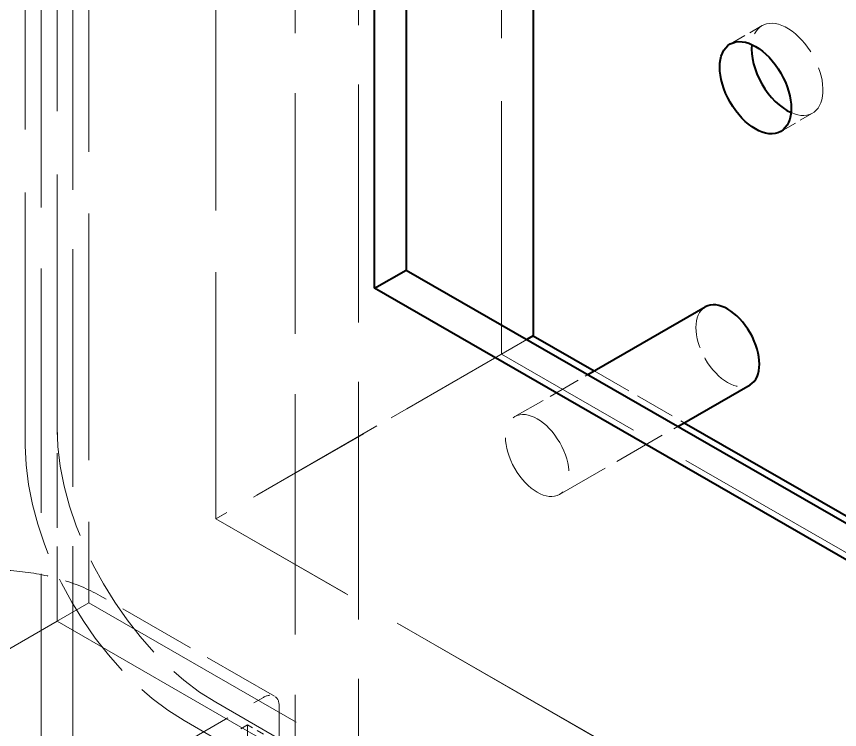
# Model space of a CAD drawing. Header units: millimetres. Extents: x 0 to 2378, y 0 to 1682.
# Drawn here: x 2110.54 to 2125.21, y 1449.29 to 1462 of the extents above; entities that cross this region are included whole.
import ezdxf

# ---------------------------------------------------------------- set-up
doc = ezdxf.new("R2010")
doc.units = ezdxf.units.MM
doc.header["$LTSCALE"] = 2
doc.linetypes.add('DASHED', pattern=[0.2067, 0.1654, -0.0413])
doc.layers.add('가려진 것(ISO)', color=2, linetype='DASHED', lineweight=18)
doc.layers.add('가시적인 것(ISO)', color=3, linetype='Continuous', lineweight=40)

msp = doc.modelspace()

# ---------------------------------------------------------------- linework, layer by layer
at = {"layer": '가려진 것(ISO)', "ltscale": 13.16608}
msp.add_line((2110.9797, 1539.1495), (2110.9797, 1414.5553), dxfattribs=at)
at = {"layer": '가려진 것(ISO)', "ltscale": 12.965651}
msp.add_line((2115.5052, 1418.8191), (2115.5052, 1528.3705), dxfattribs=at)
at = {"layer": '가려진 것(ISO)', "ltscale": 12.810837}
for p, q in [((2116.6365, 1419.4732), (2116.6365, 1527.7164)), ((2111.5454, 1416.5414), (2111.5454, 1524.7846))]:
    msp.add_line(p, q, dxfattribs=at)
at = {"layer": '가려진 것(ISO)', "ltscale": 13.288179}
msp.add_line((2111.8282, 1518.9115), (2111.8282, 1451.5456), dxfattribs=at)
at = {"layer": '가려진 것(ISO)', "ltscale": 13.634165}
for p, q in [((2119.1821, 1455.9755), (2119.1821, 1506.6635)), ((2111.2625, 1454.6725), (2111.2625, 1505.3604)), ((2110.6968, 1454.3468), (2110.6968, 1505.0347))]:
    msp.add_line(p, q, dxfattribs=at)
at = {"layer": '가려진 것(ISO)', "ltscale": 13.282315}
msp.add_line((2114.091, 1453.0463), (2114.091, 1502.4261), dxfattribs=at)
at = {"layer": '가려진 것(ISO)', "ltscale": 0.761779}
for p, q in [((2123.8242, 1461.8331), (2123.2585, 1461.5073)), ((2124.7224, 1460.2733), (2124.1567, 1459.9475))]:
    msp.add_line(p, q, dxfattribs=at)
at = {"layer": '가려진 것(ISO)', "ltscale": 7.467334}
msp.add_line((2119.6354, 1456.2391), (2114.091, 1453.0463), dxfattribs=at)
at = {"layer": '가려진 것(ISO)', "ltscale": 6.856808}
msp.add_line((2119.1821, 1455.9755), (2114.091, 1453.0437), dxfattribs=at)
at = {"layer": '가려진 것(ISO)', "ltscale": 13.036946}
for p, q in [((2191.5899, 1414.2787), (2119.1821, 1455.9755)), ((2186.4987, 1411.3469), (2114.091, 1453.0437)), ((2186.4987, 1408.0767), (2114.091, 1449.7736)), ((2185.933, 1407.751), (2113.5253, 1449.4478))]:
    msp.add_line(p, q, dxfattribs=at)
at = {"layer": '가려진 것(ISO)', "ltscale": 2.158997}
msp.add_line((2120.833, 1455.6789), (2122.4361, 1454.7558), dxfattribs=at)
at = {"layer": '가려진 것(ISO)', "ltscale": 1.752531}
msp.add_line((2119.4193, 1454.8648), (2120.7206, 1455.6142), dxfattribs=at)
at = {"layer": '가려진 것(ISO)', "ltscale": 4.02476}
msp.add_line((2111.2625, 1451.2174), (2111.2625, 1454.6725), dxfattribs=at)
at = {"layer": '가려진 것(ISO)', "ltscale": 2.836254}
msp.add_line((2120.2177, 1453.4783), (2122.3237, 1454.691), dxfattribs=at)
at = {"layer": '가려진 것(ISO)', "ltscale": 12.833244}
msp.add_line((2185.3673, 1412.0009), (2114.091, 1453.0463), dxfattribs=at)
at = {"layer": '가려진 것(ISO)', "ltscale": 0.002841}
msp.add_line((2114.091, 1453.0437), (2114.091, 1453.0463), dxfattribs=at)
at = {"layer": '가려진 것(ISO)', "ltscale": 4.190233}
msp.add_line((2115.1391, 1449.8803), (2112.0278, 1451.672), dxfattribs=at)
at = {"layer": '가려진 것(ISO)', "ltscale": 12.578616}
msp.add_line((2111.8282, 1451.5456), (2104.4743, 1447.3108), dxfattribs=at)
at = {"layer": '가려진 것(ISO)', "ltscale": 12.886484}
msp.add_line((2111.8282, 1451.5456), (2194.7011, 1403.8223), dxfattribs=at)
at = {"layer": '가려진 것(ISO)', "ltscale": 13.546203}
msp.add_line((2111.2625, 1451.2174), (2103.3429, 1446.6568), dxfattribs=at)
at = {"layer": '가려진 것(ISO)', "ltscale": 13.041375}
msp.add_line((2198.9438, 1400.7251), (2111.2625, 1451.2174), dxfattribs=at)
at = {"layer": '가려진 것(ISO)', "ltscale": 6.475868}
msp.add_line((2110.1312, 1447.0918), (2114.9395, 1449.8607), dxfattribs=at)
at = {"layer": '가려진 것(ISO)', "ltscale": 14.029995}
for p, q in [((2115.2223, 1449.6966), (2115.2223, 1430.7295)), ((2114.6566, 1449.3708), (2114.6566, 1430.4037))]:
    msp.add_line(p, q, dxfattribs=at)
at = {"layer": '가려진 것(ISO)', "ltscale": 4.571172}
msp.add_line((2111.2625, 1447.4163), (2114.6566, 1449.3708), dxfattribs=at)
at = {"layer": '가려진 것(ISO)', "ltscale": 0.380839}
msp.add_line((2114.9395, 1449.2079), (2114.6566, 1449.3708), dxfattribs=at)
at = {"layer": '가려진 것(ISO)', "ltscale": 3.855047}
msp.add_ellipse((2124.2733, 1461.0532), major_axis=(0.4491, -0.7799), ratio=0.5780931, start_param=5.6050687, end_param=10.1028946, dxfattribs=at)
at = {"layer": '가려진 것(ISO)', "ltscale": 2.393412}
msp.add_ellipse((2123.2126, 1456.1261), major_axis=(0.3992, -0.6933), ratio=0.5780931, start_param=3.1415927, end_param=6.2831853, dxfattribs=at)
at = {"layer": '가려진 것(ISO)', "ltscale": 4.786925}
msp.add_ellipse((2119.8185, 1454.1716), major_axis=(0.3992, -0.6933), ratio=0.5780931, dxfattribs=at)
at = {"layer": '가려진 것(ISO)', "ltscale": 5.983681}
for centre in [(2114.091, 1453.0437), (2113.5253, 1452.718)]:
    msp.add_ellipse(centre, major_axis=(-1.9961, 3.4663), ratio=0.5780931, start_param=0.7873319, end_param=2.3581282, dxfattribs=at)
at = {"layer": '가려진 것(ISO)', "ltscale": 0.598278}
msp.add_ellipse((2114.9395, 1449.5337), major_axis=(0.1996, 0.3466), ratio=0.5780931, start_param=5.4958534, end_param=7.0666498, dxfattribs=at)
at = {"layer": '가려진 것(ISO)', "ltscale": 3.96278}
msp.add_open_spline([(2108.2345, 1451.672), (2108.4436, 1451.7924), (2108.6782, 1451.8897), (2109.1797, 1452.0369), (2109.4467, 1452.0866), (2109.992, 1452.1363), (2110.2703, 1452.1363), (2110.8156, 1452.0866), (2111.0826, 1452.0369), (2111.5841, 1451.8897), (2111.8187, 1451.7924), (2112.0278, 1451.672)], degree=3, knots=[1.5707963, 1.5707963, 1.5707963, 1.5707963, 1.8849556, 1.8849556, 2.1991149, 2.1991149, 2.5132741, 2.5132741, 2.8274334, 2.8274334, 3.1415927, 3.1415927, 3.1415927, 3.1415927], dxfattribs=at)
at = {"layer": '가시적인 것(ISO)'}
for p, q in [((2116.9194, 1457.1517), (2116.9194, 1489.1995)), ((2117.4851, 1488.8738), (2117.4851, 1457.4774)), ((2119.7478, 1487.5707), (2119.7478, 1456.3038)), ((2116.9194, 1457.1517), (2117.4851, 1457.4774)), ((2117.4851, 1457.4774), (2164.0127, 1430.684)), ((2164.0127, 1430.0324), (2116.9194, 1457.1517)), ((2120.7206, 1455.6142), (2122.8134, 1456.8194)), ((2119.7478, 1456.3038), (2119.6354, 1456.2391)), ((2119.7478, 1456.3038), (2120.833, 1455.6789)), ((2122.3237, 1454.691), (2123.6119, 1455.4328)), ((2122.4361, 1454.7558), (2134.9751, 1447.535))]:
    msp.add_line(p, q, dxfattribs=at)
msp.add_ellipse((2123.7076, 1460.7274), major_axis=(0.4491, -0.7799), ratio=0.5780931, dxfattribs=at)
for centre, major_axis, start_param, end_param in [((2124.2733, 1461.0532), (0.4491, -0.7799), 3.8197093, 5.6050687), ((2123.2126, 1456.1261), (-0.3992, 0.6933), 3.1415927, 6.2831853)]:
    msp.add_ellipse(centre, major_axis=major_axis, ratio=0.5780931, start_param=start_param, end_param=end_param, dxfattribs=at)

doc.saveas('drawing.dxf')
